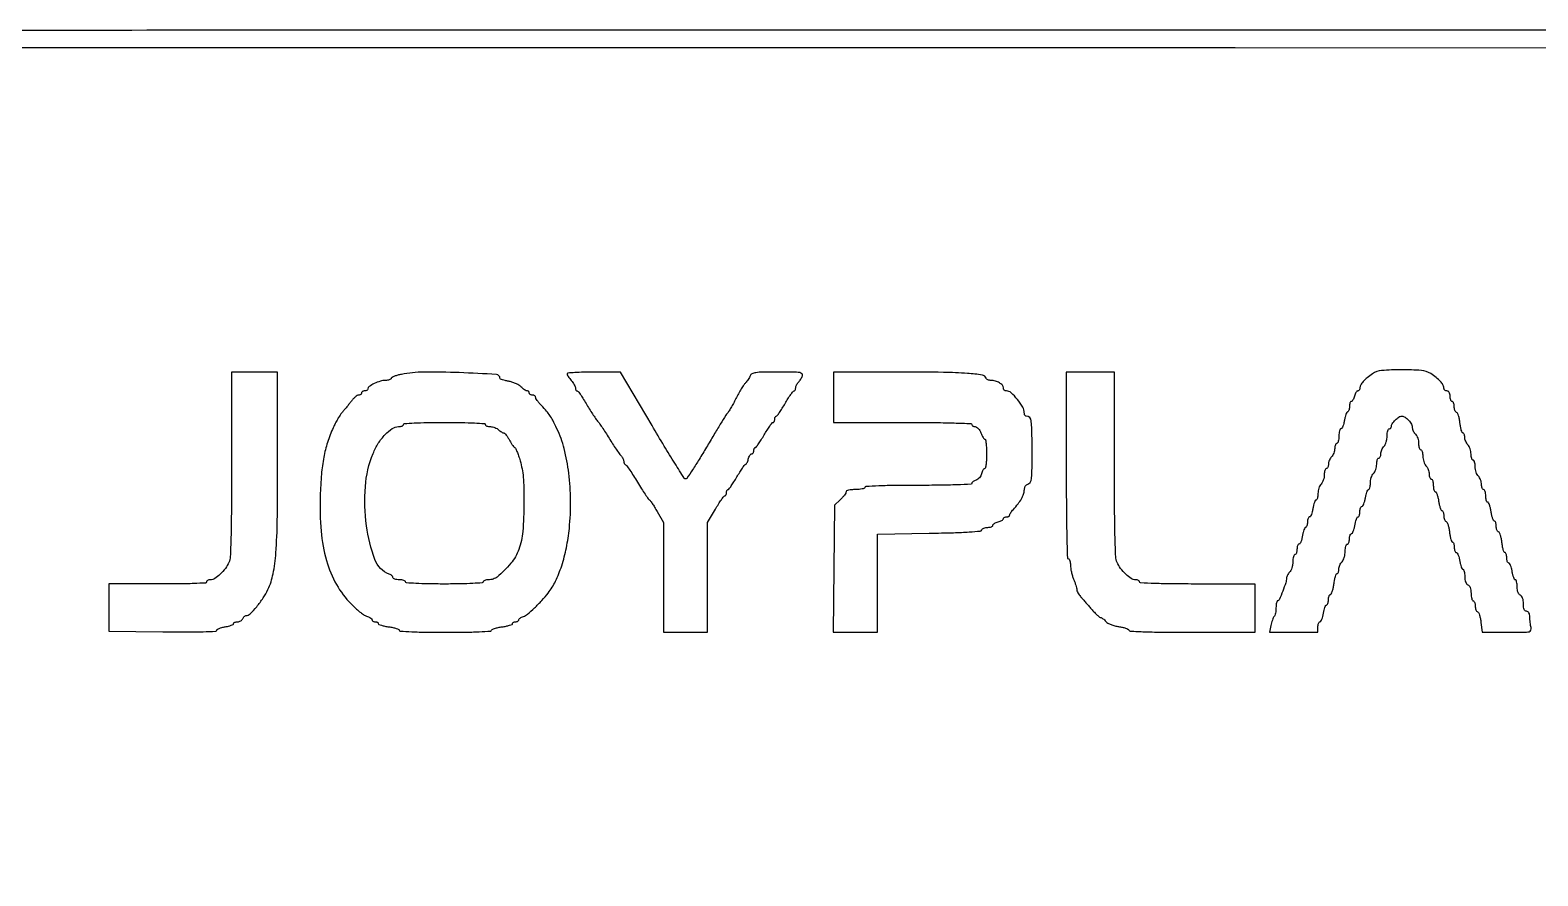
# Model space of a CAD drawing. Extents: x 56 to 1133, y 13 to 780.
# Drawn here: x 1006.1 to 1067, y 745.6 to 779.7 of the extents above; entities that cross this region are included whole.
import ezdxf

# ---------------------------------------------------------------- set-up
doc = ezdxf.new("R2010")
doc.units = 0
doc.header["$MEASUREMENT"] = 0

msp = doc.modelspace()

# ---------------------------------------------------------------- linework, layer by layer
for points in [[(1017.40694, 575.895877, -0.000001), (1070.584681, 576.252606, -0.000002), (1122.697079, 576.601864, -0.000762)], [(949.508039, 401.901185, -0.000001), (949.529232, 360.757398, -0.000095)], [(949.909968, 360.762414, -0.000001), (949.931161, 401.901185, -0.259795)], [(529.032925, 286.436984, -0.000002), (529.83462, 265.012438, -0.000004), (530.769888, 240.009811, -0.000003), (531.839084, 211.4154, 0.000001), (532.991169, 180.601107, 0.000001), (534.178651, 148.843697, 0.000001), (535.23949, 120.47627, 0.000003), (535.941746, 101.701946, 0.000115)], [(1130.14234, 577.288816, 0.000001), (1112.945079, 577.188951, 0.000111)], [(982.119406, 692.959489, 0.000005), (1054.580027, 692.958571, 0.000005), (1127.038215, 692.959144, 0.035582)], [(709.138363, 517.551959, 0.000072), (709.121796, 442.82444, 0.000019), (709.1172, 324.090018, -0.000009), (709.114218, 161.564965, -0.000147)], [(709.450724, 554.916273, 0.000002), (709.414274, 575.305401, 0.198447)], [(528.70788, 577.073614, 0.000003), (528.686579, 549.005158, 0.000159)], [(1130.319428, 549.297508, 0.000003), (1130.298148, 577.178284, 0.310328)], [(999.895262, 130.411957, -0.000016), (999.889323, 214.686923, -0.00001), (999.8874, 314.7966)], [(977.723738, 697.380759, -0.000011), (977.722823, 736.358283, -0.000011), (977.723684, 775.335814, -0.056695)], [(1131.442712, 775.016829, -0.000014), (1131.443689, 736.357733, -0.000014), (1131.442532, 697.691612, -0.046875)], [(949.534419, 437.103757, -0.000003), (949.50785, 417.314747, -0.198562)], [(949.93135, 417.399347, -0.000003), (949.904781, 437.177782, -0.000198)], [(1128.344614, 779.62665, 0.000013), (1110.344032, 779.647327, 0.00022)], [(1087.762707, 779.662731, 0.000072), (1054.539, 779.665964, 0.000045), (1012.645805, 779.660199, 0.000367), (993.484772, 779.641753, 0.000073), (980.860027, 779.618477, 0.065274)], [(980.964373, 778.942442, -0.000031), (995.954599, 778.96117, -0.000293), (1016.87865, 778.973761, -0.000057), (1054.7505, 778.970064), (1128.6063, 778.9545)]]:
    msp.add_lwpolyline(points, format="xyb")
for points in [[(1014.2694, 762.165381, -0.001355), (1014.26444, 760.335496, -0.005328), (1014.246303, 759.207438, -0.004847), (1014.218361, 758.440675, -0.093812), (1014.16365, 758.210331, -0.05716), (1014.020967, 757.969286, -0.04134), (1013.812297, 757.736719, -0.041598), (1013.591439, 757.560401, -0.148726), (1013.420483, 757.5084, 0.050597), (1013.356855, 757.501945, 0.07056), (1013.303046, 757.482722, 0.090672), (1013.266857, 757.454354, 0.183289), (1013.2542, 757.420986, -0.398181), (1013.214881, 757.379441, -0.003779), (1012.759278, 757.357788, -0.008201), (1012.154001, 757.343543, -0.002904), (1011.28725, 757.342399), (1009.3203, 757.351227), (1009.3203, 756.393463), (1009.3203, 755.4357), (1011.49875, 755.413122, 0.002652), (1012.445528, 755.408332, 0.007104), (1013.119798, 755.418077, 0.002739), (1013.63898, 755.435807, 0.402658), (1013.6772, 755.475572, -0.263086), (1013.697704, 755.511842, -0.037936), (1013.776605, 755.551519, -0.034859), (1013.885948, 755.587804, -0.023043), (1014.0156, 755.614713, 0.019977), (1014.145272, 755.640798, 0.030734), (1014.254595, 755.674605, 0.031218), (1014.334831, 755.7108, 0.277998), (1014.354, 755.742613, -0.203985), (1014.366005, 755.770814, -0.083732), (1014.401044, 755.794725, -0.06393), (1014.452843, 755.810979, -0.044123), (1014.514149, 755.8164, 0.07271), (1014.579011, 755.825882, 0.064008), (1014.641558, 755.853677, 0.066864), (1014.692433, 755.894779, 0.098143), (1014.722994, 755.9433, -0.059127), (1014.748536, 755.991826, -0.059461), (1014.784685, 756.032923, -0.065326), (1014.825468, 756.060832, -0.117957), (1014.864626, 756.0702, 0.199612), (1015.018609, 756.134225, 0.021427), (1015.284693, 756.425718, 0.026644), (1015.547865, 756.77644, 0.037164), (1015.741396, 757.117472, 0.06297), (1015.946643, 757.745006, 0.029131), (1016.059875, 758.597294, 0.015595), (1016.116538, 759.925101, 0.002865), (1016.1306, 762.379022), (1016.1306, 765.8838), (1015.2, 765.8838), (1014.2694, 765.8838)], [(1021.122283, 765.79078, 0.018839), (1020.974502, 765.75602, 0.026042), (1020.845247, 765.713077, 0.024714), (1020.745614, 765.668315, 0.196829), (1020.713383, 765.630849, -0.171482), (1020.68783, 765.59802, -0.056025), (1020.631976, 765.570501, -0.04817), (1020.558202, 765.551695, -0.038351), (1020.476249, 765.5454, 0.074956), (1020.273055, 765.514767, 0.037312), (1020.030137, 765.419469, 0.032932), (1019.820315, 765.30092, 0.25286), (1019.7684, 765.204827, -0.151849), (1019.758628, 765.173392, -0.098302), (1019.731123, 765.146613, -0.081166), (1019.69002, 765.128549, -0.063109), (1019.6415, 765.1224, 0.064853), (1019.592986, 765.116081, 0.082425), (1019.551877, 765.097549, 0.098894), (1019.524377, 765.070063, 0.148195), (1019.5146, 765.0378, -0.134015), (1019.505795, 765.005538, -0.100465), (1019.48104, 764.978051, -0.087294), (1019.444011, 764.959555, -0.072402), (1019.400353, 764.9532, 0.143576), (1019.343337, 764.936483, 0.03142), (1019.260034, 764.875334, 0.030271), (1019.169206, 764.789597, 0.025044), (1019.083103, 764.688123, -0.004405), (1018.993738, 764.573537, -0.003258), (1018.892949, 764.448309, -0.003292), (1018.796179, 764.331249, -0.007386), (1018.720837, 764.243973, 0.03798), (1018.646781, 764.146758, 0.01242), (1018.552506, 763.993072, 0.012296), (1018.455923, 763.816614, 0.01358), (1018.371445, 763.641307, 0.027784), (1018.143799, 763.047952, 0.030514), (1017.99155, 762.451144, 0.026073), (1017.897286, 761.765542, 0.013079), (1017.846284, 760.8924, 0.029273), (1017.883851, 759.46654, 0.048648), (1018.101383, 758.285117, 0.057423), (1018.503681, 757.317521, 0.069799), (1019.09586, 756.5355, 0.010177), (1019.308699, 756.332008, 0.022547), (1019.480769, 756.187806, 0.029546), (1019.626221, 756.08971, 0.056797), (1019.754415, 756.032339, -0.03668), (1019.82453, 756.00428, -0.047109), (1019.883789, 755.9681, -0.054921), (1019.924878, 755.929668, -0.179143), (1019.9376, 755.895299, 0.15811), (1019.94736, 755.865206, 0.097128), (1019.974877, 755.839577, 0.079016), (1020.015972, 755.822272, 0.060283), (1020.0645, 755.8164, -0.056137), (1020.113041, 755.810933, -0.075607), (1020.154123, 755.79475, -0.094866), (1020.18167, 755.770816, -0.168132), (1020.1914, 755.742699, 0.304395), (1020.212687, 755.710973, 0.022778), (1020.315656, 755.674165, 0.025401), (1020.452275, 755.63972, 0.016076), (1020.6144, 755.612885, -0.017827), (1020.776513, 755.585469, -0.027942), (1020.913144, 755.54926, -0.026767), (1021.014793, 755.510016, -0.295374), (1021.0374, 755.475086, 0.398244), (1021.071922, 755.438617, 0.002743), (1021.540448, 755.415478, 0.007574), (1022.12695, 755.398634, 0.003391), (1022.8986, 755.3934, 0.003391), (1023.67025, 755.398634, 0.007574), (1024.256752, 755.415478, 0.002743), (1024.725278, 755.438617, 0.398244), (1024.7598, 755.475086, -0.295374), (1024.782407, 755.510016, -0.026767), (1024.884056, 755.54926, -0.027942), (1025.020687, 755.585469, -0.017827), (1025.1828, 755.612885, 0.016076), (1025.344925, 755.63972, 0.025401), (1025.481544, 755.674165, 0.022778), (1025.584513, 755.710973, 0.304395), (1025.6058, 755.742699, -0.168132), (1025.61553, 755.770816, -0.094866), (1025.643077, 755.79475, -0.075607), (1025.684159, 755.810933, -0.056137), (1025.7327, 755.8164, 0.060283), (1025.781228, 755.822272, 0.079016), (1025.822323, 755.839577, 0.097128), (1025.84984, 755.865206, 0.15811), (1025.8596, 755.895299, -0.178266), (1025.872245, 755.92964, -0.055238), (1025.912997, 755.967969, -0.04736), (1025.971801, 756.004003, -0.036964), (1026.041376, 756.031891, 0.098444), (1026.203434, 756.121181, 0.01392), (1026.489246, 756.375768, 0.016601), (1026.789511, 756.678034, 0.02128), (1027.044, 756.976325, 0.054923), (1027.338384, 757.452158, 0.032032), (1027.587695, 758.075891, 0.029232), (1027.778557, 758.79987, 0.024894), (1027.89626, 759.5811, 0.026923), (1027.948037, 760.707622, 0.028961), (1027.875666, 761.805777, 0.031086), (1027.689201, 762.797428, 0.050934), (1027.396571, 763.5996, 0.006649), (1027.22609, 763.939518, 0.02821), (1027.110195, 764.13526, 0.032303), (1026.980483, 764.303931, 0.010634), (1026.76905, 764.534831, -0.016551), (1026.679967, 764.634458, -0.020933), (1026.604741, 764.732468, -0.019521), (1026.549487, 764.817968, -0.134475), (1026.5364, 764.865749, 0.143619), (1026.526619, 764.899098, 0.099533), (1026.499123, 764.927511, 0.084001), (1026.458008, 764.946656, 0.067145), (1026.4095, 764.9532, -0.064853), (1026.360986, 764.959519, -0.082425), (1026.319877, 764.978051, -0.098894), (1026.292377, 765.005537, -0.148195), (1026.2826, 765.0378, 0.099038), (1026.276141, 765.070087, 0.097945), (1026.257749, 765.097549, 0.097945), (1026.230287, 765.115941, 0.099038), (1026.198, 765.1224, -0.120204), (1026.154688, 765.132965, -0.027106), (1026.088898, 765.171753, -0.026589), (1026.01592, 765.226097, -0.023043), (1025.94539, 765.29041, 0.06387), (1025.856934, 765.358754, 0.029374), (1025.726978, 765.425018, 0.028505), (1025.580129, 765.479592, 0.035077), (1025.43779, 765.512723, -0.017551), (1025.307648, 765.538246, -0.027345), (1025.197955, 765.570198, -0.025796), (1025.116153, 765.603794, -0.290133), (1025.0982, 765.632128, 0.397029), (1024.953015, 765.786146, 0.004786), (1023.455167, 765.860283, 0.012337), (1022.019899, 765.882114, 0.046003)], [(1027.8054, 765.812145, 0.122459), (1027.815123, 765.77304, 0.019467), (1027.855102, 765.704231, 0.020578), (1027.909817, 765.625346, 0.016721), (1027.9746, 765.5454, -0.026119), (1028.039358, 765.462342, -0.027277), (1028.094097, 765.374144, -0.02829), (1028.13264, 765.293191, -0.097252), (1028.1438, 765.236355, 0.056881), (1028.148775, 765.192768, 0.076241), (1028.163488, 765.155874, 0.095323), (1028.185254, 765.131143, 0.166256), (1028.210822, 765.1224, -0.23594), (1028.248585, 765.10353, -0.007342), (1028.35346, 764.959482, -0.012916), (1028.473091, 764.78034, -0.008415), (1028.602281, 764.567784, 0.005561), (1028.734486, 764.347443, 0.006756), (1028.863421, 764.14408, 0.005782), (1028.975973, 763.976027, 0.045959), (1029.035676, 763.90421, -0.043111), (1029.096503, 763.83188, -0.005043), (1029.216252, 763.657955, -0.00602), (1029.354346, 763.447568, -0.004891), (1029.4974, 763.2189, 0.005357), (1029.641239, 762.989452, 0.006418), (1029.781708, 762.776684, 0.005578), (1029.904192, 762.600502, 0.041709), (1029.969883, 762.522831, -0.041883), (1030.015697, 762.468624, -0.036077), (1030.054433, 762.40485, -0.037704), (1030.0811, 762.341486, -0.08092), (1030.0896, 762.289307, 0.060963), (1030.095183, 762.243689, 0.060536), (1030.111604, 762.200647, 0.066184), (1030.135849, 762.166511, 0.115761), (1030.164508, 762.1473, -0.149193), (1030.207632, 762.114089, -0.004622), (1030.337044, 761.928574, -0.008681), (1030.485188, 761.703685, -0.005859), (1030.646676, 761.4423, 0.004918), (1030.807454, 761.180966, 0.007369), (1030.95341, 760.956289, 0.003543), (1031.080928, 760.769068, 0.143048), (1031.11898, 760.738196, -0.138367), (1031.154965, 760.709544, -0.007227), (1031.240261, 760.587226, -0.010976), (1031.337521, 760.436327, -0.007723), (1031.440512, 760.262598), (1031.697, 759.814304), (1031.697, 757.603852), (1031.697, 755.3934), (1032.5853, 755.3934), (1033.4736, 755.3934), (1033.4736, 757.606676), (1033.4736, 759.819952), (1033.787278, 760.356176, -0.008703), (1033.912343, 760.561679, -0.013319), (1034.028501, 760.734884, -0.007775), (1034.130335, 760.873695, -0.234754), (1034.167978, 760.8924, 0.182569), (1034.193561, 760.902064, 0.09089), (1034.215312, 760.929677, 0.070797), (1034.23005, 760.970743, 0.050843), (1034.235, 761.0193, -0.047979), (1034.239677, 761.067932, -0.067353), (1034.253638, 761.109192, -0.086798), (1034.274214, 761.137181, -0.189535), (1034.29845, 761.147116, 0.232727), (1034.333939, 761.165222, 0.007803), (1034.428951, 761.296602, 0.013319), (1034.537222, 761.460469, 0.008716), (1034.653609, 761.654716, -0.00813), (1034.769652, 761.848907, -0.012529), (1034.876862, 762.012562, -0.006911), (1034.970923, 762.144643, -0.238934), (1035.003987, 762.1614, 0.236718), (1035.03, 762.174447, 0.038755), (1035.061016, 762.223528, 0.03557), (1035.091133, 762.291886, 0.024498), (1035.11574, 762.3729, -0.034719), (1035.142153, 762.453869, -0.046776), (1035.177608, 762.522272, -0.05533), (1035.216232, 762.569816, -0.196992), (1035.251812, 762.5844, 0.150892), (1035.283461, 762.594174, 0.098464), (1035.310422, 762.621677, 0.081496), (1035.328607, 762.662782, 0.063559), (1035.3348, 762.7113, -0.047979), (1035.339477, 762.759932, -0.067353), (1035.353438, 762.801192, -0.086798), (1035.374014, 762.829181, -0.189535), (1035.39825, 762.839116, 0.232727), (1035.433739, 762.857222, 0.007803), (1035.528751, 762.988602, 0.013319), (1035.637022, 763.152469, 0.008716), (1035.753409, 763.346716, -0.009397), (1035.870112, 763.540891, -0.014298), (1035.979356, 763.704562, -0.00884), (1036.07525, 763.834758, -0.233692), (1036.112959, 763.8534, 0.180696), (1036.138852, 763.863074, 0.091449), (1036.160872, 763.890677, 0.071413), (1036.175786, 763.931745, 0.05149), (1036.1808, 763.9803, -0.047979), (1036.185477, 764.028932, -0.067353), (1036.199438, 764.070192, -0.086798), (1036.220014, 764.098181, -0.189535), (1036.24425, 764.108116, 0.232727), (1036.279739, 764.126222, 0.007803), (1036.374751, 764.257602, 0.013319), (1036.483022, 764.421469, 0.008716), (1036.599409, 764.615716, -0.009397), (1036.716112, 764.809891, -0.014298), (1036.825356, 764.973562, -0.00884), (1036.92125, 765.103758, -0.233692), (1036.958959, 765.1224, 0.173251), (1036.984845, 765.131647, 0.093547), (1037.006872, 765.157902, 0.073886), (1037.021775, 765.197022, 0.054177), (1037.0268, 765.243257, -0.072648), (1037.034743, 765.297635, -0.038338), (1037.059255, 765.361452, -0.037154), (1037.094998, 765.424222, -0.046934), (1037.137284, 765.475907, 0.032699), (1037.18368, 765.529436, 0.019697), (1037.231781, 765.598351, 0.019688), (1037.274367, 765.670932, 0.032327), (1037.303829, 765.73575, 0.307918), (1037.284963, 765.814394, 0.148881), (1037.186972, 765.86081, 0.0339), (1036.94191, 765.88021, 0.002806), (1036.30239, 765.8838, 0.003743), (1035.696575, 765.879265, 0.029296), (1035.415549, 765.858559, 0.072545), (1035.263546, 765.81535, 0.198625), (1035.188366, 765.73575, -0.034707), (1035.157361, 765.668868, -0.01783), (1035.109915, 765.589561, -0.017632), (1035.055034, 765.511047, -0.025372), (1035.000671, 765.445985, 0.041265), (1034.934431, 765.361388, 0.008602), (1034.833478, 765.202005, 0.008974), (1034.72249, 765.012347, 0.008371), (1034.6157, 764.814417, -0.005695), (1034.511938, 764.619613, -0.006901), (1034.410048, 764.439415, -0.00593), (1034.320583, 764.29026, -0.046472), (1034.272007, 764.225696, 0.045491), (1034.21389, 764.148764, 0.001176), (1033.986414, 763.780806, 0.002483), (1033.722248, 763.346426, 0.001692), (1033.426007, 762.850013, -0.004579), (1033.130059, 762.360534, -0.0073), (1032.867155, 761.948164, -0.002461), (1032.635228, 761.599583, -0.248659), (1032.5853, 761.572865, -0.257871), (1032.53431, 761.600775, -0.000919), (1032.152783, 762.204761, -0.004447), (1031.72431, 762.89947, -0.002737), (1031.2317, 763.724468), (1029.9627, 765.876403), (1028.88405, 765.880102, 0.006228), (1028.470457, 765.876368, 0.010359), (1028.122253, 765.861665, 0.004245), (1027.831944, 765.840899, 0.391)], [(1038.5496, 764.8686), (1038.5496, 763.8534), (1041.3414, 763.8534, -0.002092), (1042.548027, 763.848352, -0.005482), (1043.4141, 763.831609, -0.001614), (1044.094656, 763.808788, -0.403491), (1044.1332, 763.7688, 0.156167), (1044.14353, 763.736534, 0.097513), (1044.172636, 763.709051, 0.079682), (1044.216113, 763.690501, 0.061139), (1044.267449, 763.6842, -0.151573), (1044.325788, 763.666099, -0.05825), (1044.390403, 763.609646, -0.050738), (1044.450917, 763.527507, -0.043188), (1044.497496, 763.4304, 0.021309), (1044.539004, 763.333184, 0.030395), (1044.584557, 763.251154, 0.030683), (1044.628093, 763.191322, 0.223729), (1044.659348, 763.1766, -0.369022), (1044.685583, 763.154184, -0.011411), (1044.705997, 763.002641, -0.017305), (1044.720646, 762.811453, -0.010467), (1044.7254, 762.5844, -0.011958), (1044.719969, 762.357355, -0.019717), (1044.703243, 762.166159, -0.014557), (1044.67981, 762.016975, -0.361034), (1044.649971, 761.9922, 0.205194), (1044.617423, 761.978255, 0.052084), (1044.581522, 761.931728, 0.044434), (1044.548184, 761.865159, 0.032407), (1044.522875, 761.786339, -0.063241), (1044.490578, 761.703614, -0.051589), (1044.436739, 761.625192, -0.053399), (1044.370694, 761.562496, -0.086556), (1044.302203, 761.526838, 0.039755), (1044.237526, 761.500493, 0.049738), (1044.182845, 761.465778, 0.058134), (1044.145131, 761.42838, 0.169976), (1044.1332, 761.394299, -0.401578), (1044.100324, 761.359967, -0.001694), (1043.533755, 761.337324, -0.006126), (1042.848221, 761.320658, -0.003014), (1041.9759, 761.3154, 0.002762), (1041.050269, 761.310286, 0.007037), (1040.379075, 761.293421, 0.002594), (1039.856087, 761.270193, 0.399768), (1039.8186, 761.2308, -0.31052), (1039.796009, 761.197932, -0.036969), (1039.706769, 761.171051, -0.033738), (1039.583814, 761.152315, -0.020945), (1039.4379, 761.1462, 0.020618), (1039.283023, 761.139811, 0.041193), (1039.16218, 761.119714, 0.055696), (1039.081305, 761.089418, 0.282447), (1039.0572, 761.050151, -0.136349), (1039.043246, 760.999933, -0.024835), (1038.988859, 760.919005, -0.025097), (1038.913621, 760.828132, -0.020463), (1038.82455, 760.738572), (1038.5919, 760.523041), (1038.56332, 757.958221), (1038.53474, 755.3934), (1039.43047, 755.3934), (1040.3262, 755.3934), (1040.3262, 757.370379), (1040.3262, 759.347357), (1042.415128, 759.386013, 0.002553), (1043.397925, 759.409221, 0.009059), (1044.027689, 759.438736, 0.005792), (1044.472365, 759.472836, 0.298665), (1044.537178, 759.524034, -0.152375), (1044.564614, 759.562127, -0.062094), (1044.620628, 759.594211, -0.053641), (1044.694079, 759.616047, -0.045477), (1044.77475, 759.6234, 0.038711), (1044.85304, 759.629471, 0.05777), (1044.919143, 759.647778, 0.075944), (1044.964203, 759.674616, 0.224148), (1044.9792, 759.706388, -0.196992), (1044.993784, 759.741968, -0.05533), (1045.041328, 759.780592, -0.046776), (1045.109731, 759.816047, -0.034719), (1045.1907, 759.84246, 0.031538), (1045.271683, 759.868308, 0.043524), (1045.340072, 759.902107, 0.050787), (1045.387981, 759.938338, 0.208396), (1045.4022, 759.970971, -0.16469), (1045.411942, 759.999745, -0.095693), (1045.439477, 760.024243, -0.076772), (1045.480563, 760.040798, -0.057513), (1045.5291, 760.0464, 0.052128), (1045.577653, 760.051476, 0.072012), (1045.618723, 760.066565, 0.091979), (1045.646317, 760.088848, 0.178882), (1045.656, 760.115048, -0.122028), (1045.665035, 760.151517, -0.022509), (1045.700359, 760.211706, -0.022971), (1045.749197, 760.279874, -0.019147), (1045.80701, 760.347698, 0.021344), (1045.99553, 760.570837, 0.034356), (1046.133995, 760.77758, 0.041339), (1046.220532, 760.961961, 0.089283), (1046.2482, 761.115674, -0.046659), (1046.255055, 761.188973, -0.054455), (1046.275395, 761.255837, -0.062894), (1046.305297, 761.306904, -0.149524), (1046.340778, 761.332159, 0.30811), (1046.541218, 761.595122, 0.014732), (1046.569227, 762.758968, 0.014467), (1046.529487, 763.915999, 0.395803), (1046.32579, 764.1072, -0.163942), (1046.296192, 764.117173, -0.095866), (1046.270992, 764.145351, -0.077026), (1046.253963, 764.187402, -0.057818), (1046.2482, 764.237077, 0.132869), (1046.185006, 764.470683, 0.038464), (1045.970574, 764.780599, 0.036888), (1045.717286, 765.049285, 0.187437), (1045.5291, 765.1224, -0.096639), (1045.480666, 765.13185, -0.097349), (1045.439477, 765.158803, -0.098489), (1045.411899, 765.199034, -0.10149), (1045.4022, 765.246323, 0.182233), (1045.362507, 765.351615, 0.076717), (1045.244652, 765.450208, 0.066845), (1045.081414, 765.52116, 0.069242), (1044.907212, 765.5454, -0.04966), (1044.840857, 765.552007, -0.056411), (1044.780043, 765.571566, -0.064693), (1044.733408, 765.600357, -0.142644), (1044.709808, 765.634476, 0.282947), (1044.55599, 765.763396, 0.01854), (1043.953816, 765.829302, 0.014789), (1042.988695, 765.870211, 0.003012), (1041.27795, 765.881782), (1038.5496, 765.8838)], [(1047.9402, 762.1191, 0.001523), (1047.945189, 760.481556, 0.004094), (1047.961825, 759.316725, 0.000919), (1047.98426, 758.393894, 0.406577), (1048.0248, 758.3544, -0.256571), (1048.057316, 758.336539, -0.061982), (1048.084549, 758.279048, -0.048406), (1048.103245, 758.196152, -0.031284), (1048.1094, 758.097883, 0.037332), (1048.118368, 757.977934, 0.018376), (1048.146677, 757.827501, 0.018123), (1048.187695, 757.672686, 0.025141), (1048.2363, 757.537651, -0.012323), (1048.284878, 757.412825, -0.013314), (1048.325923, 757.288911, -0.012904), (1048.355463, 757.181096, -0.060479), (1048.3632, 757.117368, 0.089266), (1048.373312, 757.061179, 0.031712), (1048.40669, 756.986341, 0.030269), (1048.454591, 756.907051, 0.031252), (1048.51125, 756.835011, -0.001695), (1048.587802, 756.748699, -0.00052), (1048.70279, 756.617889, -0.000521), (1048.831178, 756.47122, -0.00057), (1048.9554, 756.328684, 0.011444), (1049.074265, 756.198138, 0.016137), (1049.186457, 756.087805, 0.01229), (1049.283303, 756.002832, 0.171288), (1049.326177, 755.986873, -0.12698), (1049.363741, 755.976491, -0.029288), (1049.419109, 755.940151, -0.028423), (1049.479814, 755.889411, -0.024438), (1049.537677, 755.829605, 0.085669), (1049.616549, 755.765843, 0.032219), (1049.74521, 755.70456, 0.03062), (1049.897583, 755.654253, 0.031593), (1050.053381, 755.623563, -0.020834), (1050.200683, 755.597823, -0.028869), (1050.329784, 755.561762, -0.028625), (1050.42874, 755.521393, -0.203875), (1050.462281, 755.483457, 0.31019), (1050.520592, 755.43936, 0.002694), (1051.107509, 755.415553, 0.006579), (1051.886209, 755.398424, 0.002209), (1053.02325, 755.3934), (1055.5542, 755.3934), (1055.5542, 756.3663), (1055.5542, 757.3392), (1053.2277, 757.3392, -0.002545), (1052.227142, 757.344293, -0.006542), (1051.503975, 757.361119, -0.00226), (1050.939023, 757.384221, -0.400981), (1050.9012, 757.4238, 0.18837), (1050.888583, 757.456102, 0.089086), (1050.852354, 757.483549, 0.068904), (1050.798551, 757.502161, 0.048904), (1050.734917, 757.5084, -0.148726), (1050.563961, 757.560401, -0.041598), (1050.343103, 757.736719, -0.04134), (1050.134433, 757.969286, -0.05716), (1049.99175, 758.210331, -0.093812), (1049.937039, 758.440675, -0.004847), (1049.909097, 759.207438, -0.005328), (1049.89096, 760.335496, -0.001355), (1049.886, 762.165381), (1049.886, 765.8838), (1048.9131, 765.8838), (1047.9402, 765.8838)], [(1060.293636, 765.815913, 0.02104), (1060.076792, 765.653571, 0.038462), (1059.916969, 765.50118, 0.048665), (1059.815766, 765.363843, 0.135268), (1059.7842, 765.2493, -0.063559), (1059.778007, 765.200782, -0.081496), (1059.759822, 765.159677, -0.098464), (1059.732861, 765.132174, -0.150892), (1059.701212, 765.1224, 0.196992), (1059.665632, 765.107816, 0.05533), (1059.627008, 765.060272, 0.046776), (1059.591553, 764.991869, 0.034719), (1059.56514, 764.9109, -0.031538), (1059.539292, 764.829917, -0.043524), (1059.505493, 764.761528, -0.050787), (1059.469262, 764.713619, -0.208396), (1059.436629, 764.6994, 0.244542), (1059.407685, 764.684344, 0.067322), (1059.383357, 764.637272, 0.051811), (1059.366698, 764.568912, 0.033892), (1059.3612, 764.4879, -0.033136), (1059.355825, 764.406884, -0.050838), (1059.339525, 764.338528, -0.065823), (1059.315739, 764.291367, -0.247954), (1059.287413, 764.2764, 0.277998), (1059.2556, 764.257231, 0.031218), (1059.219405, 764.176995, 0.030734), (1059.185598, 764.067672, 0.019977), (1059.159513, 763.938, -0.022653), (1059.132709, 763.808345, -0.034344), (1059.096738, 763.699005, -0.037096), (1059.057507, 763.61995, -0.264949), (1059.0218, 763.5996, 0.279365), (1058.989546, 763.580053, 0.051531), (1058.962758, 763.512621, 0.042124), (1058.944263, 763.41696, 0.026701), (1058.9382, 763.3035, -0.027026), (1058.932063, 763.190042, -0.042582), (1058.913349, 763.094379, -0.052312), (1058.88623, 763.027035, -0.277684), (1058.8536, 763.0074, 0.22187), (1058.821218, 762.992287, 0.076865), (1058.793851, 762.947047, 0.058452), (1058.775191, 762.880616, 0.039287), (1058.769, 762.801943, -0.052818), (1058.759681, 762.713972, -0.038434), (1058.731723, 762.619562, -0.039096), (1058.690723, 762.533121, -0.066186), (1058.6421, 762.469586, 0.058077), (1058.593507, 762.408172, 0.038951), (1058.552477, 762.328485, 0.03907), (1058.524465, 762.243823, 0.06043), (1058.5152, 762.167443, -0.04631), (1058.508974, 762.100369, -0.06626), (1058.490349, 762.043678, -0.086348), (1058.462918, 762.005418, -0.196601), (1058.4306, 761.9922, 0.251265), (1058.398108, 761.974772, 0.064357), (1058.370851, 761.919421, 0.049899), (1058.352159, 761.839351, 0.032416), (1058.346, 761.744443, -0.044799), (1058.336648, 761.640272, -0.036893), (1058.308723, 761.532187, -0.03831), (1058.267776, 761.436187, -0.076562), (1058.2191, 761.369786, 0.079327), (1058.170407, 761.30259, 0.037943), (1058.129477, 761.203834, 0.036384), (1058.101557, 761.09184, 0.042922), (1058.0922, 760.983043, -0.026858), (1058.086848, 760.883477, -0.042346), (1058.070525, 760.799529, -0.051909), (1058.046876, 760.740391, -0.278551), (1058.018413, 760.7232, 0.277998), (1057.9866, 760.704031, 0.031218), (1057.950405, 760.623795, 0.030734), (1057.916598, 760.514472, 0.019977), (1057.890513, 760.3848, -0.022653), (1057.863709, 760.255145, -0.034344), (1057.827738, 760.145805, -0.037096), (1057.788507, 760.06675, -0.264949), (1057.7528, 760.0464, 0.228365), (1057.720781, 760.030971, 0.074214), (1057.693758, 759.984272, 0.056517), (1057.67531, 759.915895, 0.037667), (1057.6692, 759.8349, -0.033136), (1057.663825, 759.753884, -0.050838), (1057.647525, 759.685528, -0.065823), (1057.623739, 759.638367, -0.247954), (1057.595413, 759.6234, 0.277998), (1057.5636, 759.604231, 0.031218), (1057.527405, 759.523995, 0.030734), (1057.493598, 759.414672, 0.019977), (1057.467513, 759.285, -0.022653), (1057.440709, 759.155345, -0.034344), (1057.404738, 759.046005, -0.037096), (1057.365507, 758.96695, -0.264949), (1057.3298, 758.9466, 0.228365), (1057.297781, 758.931171, 0.074214), (1057.270758, 758.884472, 0.056517), (1057.25231, 758.816095, 0.037667), (1057.2462, 758.7351, -0.038131), (1057.240014, 758.654108, -0.057076), (1057.221349, 758.585728, -0.074992), (1057.193996, 758.539068, -0.226478), (1057.1616, 758.5236, 0.274741), (1057.128988, 758.504217, 0.053677), (1057.101851, 758.438396, 0.043384), (1057.083139, 758.344682, 0.027599), (1057.077, 758.233543, -0.038834), (1057.067638, 758.113183, -0.035061), (1057.039723, 757.991413, -0.036842), (1056.998839, 757.88572, -0.085875), (1056.9501, 757.816586, 0.039236), (1056.90157, 757.759776, 0.03533), (1056.8606, 757.694123, 0.037126), (1056.832391, 757.629759, 0.085856), (1056.823618, 757.577893, -0.079643), (1056.794092, 757.389186, -0.014067), (1056.673417, 757.050512, -0.007622), (1056.533407, 756.705658, -0.301106), (1056.468088, 756.6624, 0.299438), (1056.441785, 756.645096, 0.042149), (1056.420142, 756.580391, 0.03671), (1056.405113, 756.490215, 0.022945), (1056.4002, 756.38322, -0.024676), (1056.394631, 756.270449, -0.027205), (1056.377967, 756.16244, -0.028055), (1056.35376, 756.072736, -0.109366), (1056.324513, 756.02367, 0.079503), (1056.291561, 755.975164, 0.019592), (1056.25404, 755.886142, 0.019558), (1056.218632, 755.779504, 0.018454), (1056.190891, 755.66835), (1056.132956, 755.3934), (1057.112578, 755.3934), (1058.0922, 755.3934), (1058.0922, 755.6049, -0.037667), (1058.09831, 755.685895, -0.056517), (1058.116758, 755.754272, -0.074214), (1058.143781, 755.800971, -0.228365), (1058.1758, 755.8164, 0.264949), (1058.211507, 755.83675, 0.037096), (1058.250738, 755.915805, 0.034344), (1058.286709, 756.025145, 0.022653), (1058.313513, 756.1548, -0.019977), (1058.339598, 756.284472, -0.030734), (1058.373405, 756.393795, -0.031218), (1058.4096, 756.474031, -0.277998), (1058.441413, 756.4932, 0.247954), (1058.469739, 756.508167, 0.065823), (1058.493525, 756.555328, 0.050838), (1058.509825, 756.623684, 0.033136), (1058.5152, 756.7047, -0.036781), (1058.521166, 756.785699, -0.055436), (1058.539195, 756.854072, -0.072685), (1058.565587, 756.900849, -0.232033), (1058.596886, 756.9162, 0.295374), (1058.631816, 756.938807, 0.026767), (1058.67106, 757.040456, 0.027942), (1058.707269, 757.177087, 0.017827), (1058.734685, 757.3392, -0.016076), (1058.76152, 757.501325, -0.025401), (1058.795965, 757.637944, -0.022778), (1058.832773, 757.740913, -0.304395), (1058.864499, 757.7622, 0.218503), (1058.8927, 757.775142, 0.078209), (1058.91655, 757.813678, 0.059466), (1058.932803, 757.870343, 0.040153), (1058.9382, 757.937443, -0.06043), (1058.947465, 758.013823, -0.03907), (1058.975477, 758.098485, -0.038951), (1059.016507, 758.178172, -0.058077), (1059.0651, 758.239586, 0.085875), (1059.113839, 758.30872, 0.036842), (1059.154723, 758.414413, 0.035061), (1059.182638, 758.536183, 0.038834), (1059.192, 758.656543, -0.027599), (1059.198139, 758.767682, -0.043384), (1059.216851, 758.861396, -0.053677), (1059.243988, 758.927217, -0.274741), (1059.2766, 758.9466, 0.226478), (1059.308996, 758.962068, 0.074992), (1059.336349, 759.008728, 0.057076), (1059.355014, 759.077108, 0.038131), (1059.3612, 759.1581, -0.037667), (1059.36731, 759.239095, -0.056517), (1059.385758, 759.307472, -0.074214), (1059.412781, 759.354171, -0.228365), (1059.4448, 759.3696, 0.264949), (1059.480507, 759.38995, 0.037096), (1059.519738, 759.469005, 0.034344), (1059.555709, 759.578345, 0.022653), (1059.582513, 759.708, -0.019977), (1059.608598, 759.837672, -0.030734), (1059.642405, 759.946995, -0.031218), (1059.6786, 760.027231, -0.277998), (1059.710413, 760.0464, 0.247954), (1059.738739, 760.061367, 0.065823), (1059.762525, 760.108528, 0.050838), (1059.778825, 760.176884, 0.033136), (1059.7842, 760.2579, -0.037667), (1059.79031, 760.338895, -0.056517), (1059.808758, 760.407272, -0.074214), (1059.835781, 760.453971, -0.228365), (1059.8678, 760.4694, 0.264949), (1059.903507, 760.48975, 0.037096), (1059.942738, 760.568805, 0.034344), (1059.978709, 760.678145, 0.022653), (1060.005513, 760.8078, -0.019977), (1060.031598, 760.937472, -0.030734), (1060.065405, 761.046795, -0.031218), (1060.1016, 761.127031, -0.277998), (1060.133413, 761.1462, 0.278551), (1060.161876, 761.163391, 0.051909), (1060.185525, 761.222529, 0.042346), (1060.201848, 761.306477, 0.026858), (1060.2072, 761.406043, -0.042922), (1060.216557, 761.51484, -0.036384), (1060.244477, 761.626834, -0.037943), (1060.285407, 761.72559, -0.079327), (1060.3341, 761.792786, 0.076562), (1060.382776, 761.859187, 0.03831), (1060.423723, 761.955187, 0.036893), (1060.451648, 762.063272, 0.044799), (1060.461, 762.167443, -0.032416), (1060.467159, 762.262351, -0.049899), (1060.485851, 762.342421, -0.064357), (1060.513108, 762.397772, -0.251265), (1060.5456, 762.4152, 0.196601), (1060.577918, 762.428418, 0.086348), (1060.605349, 762.466678, 0.06626), (1060.623974, 762.523369, 0.04631), (1060.6302, 762.590443, -0.06043), (1060.639465, 762.666823, -0.03907), (1060.667477, 762.751485, -0.038951), (1060.708507, 762.831172, -0.058077), (1060.7571, 762.892586, 0.085875), (1060.805839, 762.96172, 0.036842), (1060.846723, 763.067413, 0.035061), (1060.874638, 763.189183, 0.038834), (1060.884, 763.309543, -0.027599), (1060.890139, 763.420682, -0.043384), (1060.908851, 763.514396, -0.053677), (1060.935988, 763.580217, -0.274741), (1060.9686, 763.5996, 0.09787), (1061.000888, 763.605981, 0.097662), (1061.028349, 763.624167, 0.098215), (1061.046738, 763.651317, 0.100219), (1061.0532, 763.683233, -0.152356), (1061.089903, 763.800888, -0.044901), (1061.212257, 763.94778, -0.044891), (1061.35882, 764.070433, -0.15295), (1061.4762, 764.1072, -0.15478), (1061.604395, 764.066542, -0.056604), (1061.74817, 763.938564, -0.056264), (1061.862192, 763.778161, -0.127068), (1061.8992, 763.63489, 0.075694), (1061.908291, 763.575181, 0.038413), (1061.936477, 763.504405, 0.037045), (1061.977534, 763.434305, 0.045409), (1062.0261, 763.376014, -0.076562), (1062.074776, 763.309613, -0.03831), (1062.115723, 763.213612, -0.036893), (1062.143648, 763.105528, -0.044799), (1062.153, 763.001357, 0.032416), (1062.159159, 762.906449, 0.049899), (1062.177851, 762.826379, 0.064357), (1062.205108, 762.771028, 0.251265), (1062.2376, 762.7536, -0.258521), (1062.270126, 762.735578, -0.061103), (1062.297349, 762.677271, -0.047861), (1062.316047, 762.593303, -0.030875), (1062.3222, 762.493757, 0.042922), (1062.331557, 762.38496, 0.036384), (1062.359477, 762.272966, 0.037943), (1062.400407, 762.17421, 0.079327), (1062.4491, 762.107014, -0.066186), (1062.497723, 762.043479, -0.039096), (1062.538723, 761.957038, -0.038434), (1062.566681, 761.862628, -0.052818), (1062.576, 761.774657, 0.039287), (1062.582191, 761.695984, 0.058452), (1062.600851, 761.629553, 0.076865), (1062.628218, 761.584313, 0.22187), (1062.6606, 761.5692, -0.254951), (1062.693109, 761.551471, -0.06271), (1062.720349, 761.494646, -0.048861), (1062.739044, 761.412627, -0.031626), (1062.7452, 761.3154, 0.029649), (1062.750971, 761.218163, 0.046207), (1062.768529, 761.136154, 0.058401), (1062.794056, 761.07898, 0.264469), (1062.824616, 761.0616, -0.284384), (1062.858762, 761.04047, -0.029567), (1062.897474, 760.949769, -0.029702), (1062.933491, 760.826789, -0.019168), (1062.961122, 760.6809, 0.018095), (1062.98843, 760.535004, 0.028191), (1063.023471, 760.412031, 0.027144), (1063.06083, 760.320685, 0.2898), (1063.093206, 760.3002, -0.240151), (1063.121967, 760.28554, -0.069229), (1063.14617, 760.240143, -0.053073), (1063.16273, 760.174057, -0.034883), (1063.1682, 760.09575, 0.042545), (1063.175064, 760.015232, 0.051508), (1063.195495, 759.942259, 0.059865), (1063.225471, 759.886798, 0.159827), (1063.261121, 759.860326, -0.209099), (1063.299876, 759.825363, -0.028563), (1063.339959, 759.721223, -0.028871), (1063.375017, 759.585388, -0.020656), (1063.399023, 759.430276, 0.017108), (1063.421585, 759.277323, 0.027047), (1063.452411, 759.148429, 0.025368), (1063.486447, 759.052072, 0.304009), (1063.517602, 759.0312, -0.248352), (1063.545857, 759.016243, -0.065647), (1063.569581, 758.969072, -0.050725), (1063.585839, 758.900716, -0.033049), (1063.5912, 758.8197, 0.037667), (1063.59731, 758.738705, 0.056517), (1063.615758, 758.670328, 0.074214), (1063.642781, 758.623629, 0.228365), (1063.6748, 758.6082, -0.264949), (1063.710507, 758.58785, -0.037096), (1063.749738, 758.508795, -0.034344), (1063.785709, 758.399455, -0.022653), (1063.812513, 758.2698, 0.019977), (1063.838598, 758.140128, 0.030734), (1063.872405, 758.030805, 0.031218), (1063.9086, 757.950569, 0.277998), (1063.940413, 757.9314, -0.29221), (1063.968955, 757.913162, -0.045533), (1063.992525, 757.847079, -0.038652), (1064.008856, 757.754355, -0.024274), (1064.0142, 757.644351, 0.034405), (1064.022625, 757.522058, 0.056009), (1064.048288, 757.421329, 0.071188), (1064.088582, 757.348183, 0.140603), (1064.1411, 757.308606, -0.14238), (1064.194239, 757.268271, -0.072248), (1064.234419, 757.193738, -0.055587), (1064.25975, 757.08983, -0.032025), (1064.268, 756.961155, 0.026781), (1064.274136, 756.846678, 0.042238), (1064.292851, 756.750159, 0.051725), (1064.319963, 756.682144, 0.278947), (1064.3526, 756.6624, -0.221088), (1064.384979, 756.647347, -0.077179), (1064.412349, 756.602343, -0.058687), (1064.431008, 756.536236, -0.039486), (1064.4372, 756.45795, 0.042545), (1064.444064, 756.377432, 0.051508), (1064.464495, 756.304459, 0.059865), (1064.494471, 756.248998, 0.159827), (1064.530121, 756.222526, -0.209099), (1064.568876, 756.187563, -0.028563), (1064.608959, 756.083423, -0.028871), (1064.644017, 755.947588, -0.020656), (1064.668023, 755.792476), (1064.713005, 755.3934), (1065.727069, 755.3934, 0.002309), (1066.402356, 755.396519, 0.046508), (1066.606531, 755.417456, 0.241154), (1066.681119, 755.476356, 0.174477), (1066.690122, 755.58375, -0.022884), (1066.670461, 755.67332, -0.011903), (1066.653756, 755.786526, -0.011811), (1066.642098, 755.903797, -0.017627), (1066.637955, 756.00675, 0.039723), (1066.629519, 756.106501, 0.085052), (1066.604307, 756.179282, 0.121917), (1066.563653, 756.22329, 0.146626), (1066.5099, 756.2394, -0.165066), (1066.453172, 756.258652, -0.129406), (1066.413134, 756.310343, -0.07545), (1066.389896, 756.40095, -0.025115), (1066.383, 756.538155, 0.032025), (1066.37475, 756.66683, 0.055587), (1066.349419, 756.770738, 0.072248), (1066.309239, 756.845271, 0.14238), (1066.2561, 756.885606, -0.140603), (1066.203582, 756.925183, -0.071188), (1066.163288, 756.998329, -0.056009), (1066.137625, 757.099058, -0.034405), (1066.1292, 757.221351, 0.024274), (1066.123856, 757.331355, 0.038652), (1066.107525, 757.424079, 0.045533), (1066.083955, 757.490162, 0.29221), (1066.055413, 757.5084, -0.277998), (1066.0236, 757.527569, -0.031218), (1065.987405, 757.607805, -0.030734), (1065.953598, 757.717128, -0.019977), (1065.927513, 757.8468, 0.022653), (1065.900709, 757.976455, 0.034344), (1065.864738, 758.085795, 0.037096), (1065.825507, 758.16485, 0.264949), (1065.7898, 758.1852, -0.228365), (1065.757781, 758.200629, -0.074214), (1065.730758, 758.247328, -0.056517), (1065.71231, 758.315705, -0.037667), (1065.7062, 758.3967, 0.033049), (1065.700839, 758.477716, 0.050725), (1065.684581, 758.546072, 0.065647), (1065.660857, 758.593243, 0.248352), (1065.632602, 758.6082, -0.304009), (1065.601447, 758.629072, -0.025368), (1065.567411, 758.725429, -0.027047), (1065.536585, 758.854323, -0.017108), (1065.514023, 759.007276, 0.020656), (1065.490017, 759.162388, 0.028871), (1065.454959, 759.298223, 0.028563), (1065.414876, 759.402363, 0.209099), (1065.376121, 759.437326, -0.159827), (1065.340471, 759.463798, -0.059865), (1065.310495, 759.519259, -0.051508), (1065.290064, 759.592232, -0.042545), (1065.2832, 759.67275, 0.034883), (1065.27773, 759.751057, 0.053073), (1065.26117, 759.817143, 0.069229), (1065.236967, 759.86254, 0.240151), (1065.208206, 759.8772, -0.2898), (1065.17583, 759.897685, -0.027144), (1065.138471, 759.989031, -0.028191), (1065.10343, 760.112004, -0.018095), (1065.076122, 760.2579, 0.019168), (1065.048491, 760.403789, 0.029702), (1065.012474, 760.526769, 0.029567), (1064.973762, 760.61747, 0.284384), (1064.939616, 760.6386, -0.264469), (1064.909056, 760.65598, -0.058401), (1064.883529, 760.713154, -0.046207), (1064.865971, 760.795163, -0.029649), (1064.8602, 760.8924, 0.031626), (1064.854044, 760.989627, 0.048861), (1064.835349, 761.071646, 0.06271), (1064.808109, 761.128471, 0.254951), (1064.7756, 761.1462, -0.22187), (1064.743218, 761.161313, -0.076865), (1064.715851, 761.206553, -0.058452), (1064.697191, 761.272984, -0.039287), (1064.691, 761.351657, 0.052818), (1064.681681, 761.439628, 0.038434), (1064.653723, 761.534038, 0.039096), (1064.612723, 761.620479, 0.066186), (1064.5641, 761.684014, -0.079327), (1064.515407, 761.75121, -0.037943), (1064.474477, 761.849966, -0.036384), (1064.446557, 761.96196, -0.042922), (1064.4372, 762.070757, 0.030875), (1064.431047, 762.170303, 0.047861), (1064.412349, 762.254271, 0.061103), (1064.385126, 762.312578, 0.258521), (1064.3526, 762.3306, -0.251265), (1064.320108, 762.348028, -0.064357), (1064.292851, 762.403379, -0.049899), (1064.274159, 762.483449, -0.032416), (1064.268, 762.578357, 0.044799), (1064.258648, 762.682528, 0.036893), (1064.230723, 762.790612, 0.03831), (1064.189776, 762.886613, 0.076562), (1064.1411, 762.953014, -0.058077), (1064.092507, 763.014428, -0.038951), (1064.051477, 763.094115, -0.03907), (1064.023465, 763.178777, -0.06043), (1064.0142, 763.255157, 0.040095), (1064.008811, 763.322257, 0.059398), (1063.992581, 763.378922, 0.07812), (1063.968765, 763.417461, 0.218727), (1063.940602, 763.4304, -0.304009), (1063.909447, 763.451272, -0.025368), (1063.875411, 763.547629, -0.027047), (1063.844585, 763.676523, -0.017108), (1063.822023, 763.829476, 0.020656), (1063.798017, 763.984588, 0.028871), (1063.762959, 764.120423, 0.028563), (1063.722876, 764.224563, 0.209099), (1063.684121, 764.259526, -0.159827), (1063.648471, 764.285998, -0.059865), (1063.618495, 764.341459, -0.051508), (1063.598064, 764.414432, -0.042545), (1063.5912, 764.49495, 0.039486), (1063.585008, 764.573236, 0.058687), (1063.566349, 764.639343, 0.077179), (1063.538979, 764.684347, 0.221088), (1063.5066, 764.6994, -0.226478), (1063.474204, 764.714868, -0.074992), (1063.446851, 764.761528, -0.057076), (1063.428186, 764.829908, -0.038131), (1063.422, 764.9109, 0.04716), (1063.413656, 764.99917, 0.088208), (1063.38816, 765.066, 0.118484), (1063.34755, 765.107356, 0.140575), (1063.2951, 765.1224, -0.099038), (1063.24667, 765.132088, -0.097945), (1063.205477, 765.159677, -0.097945), (1063.177888, 765.20087, -0.099038), (1063.1682, 765.2493, 0.137196), (1063.135073, 765.367758, 0.050063), (1063.02936, 765.508146, 0.039877), (1062.863476, 765.661331, 0.022641), (1062.64103, 765.82035, 0.12581), (1062.263121, 765.947708, 0.019162), (1061.461502, 765.976923, 0.018881), (1060.660122, 765.945134, 0.131541)], [(1024.506, 763.7688, 0.22187), (1024.521113, 763.736418, 0.076865), (1024.566353, 763.709051, 0.058452), (1024.632784, 763.690391, 0.039287), (1024.711457, 763.6842, -0.052818), (1024.799428, 763.674881, -0.038434), (1024.893838, 763.646923, -0.039096), (1024.980279, 763.605923, -0.066186), (1025.043814, 763.5573, 0.027668), (1025.098077, 763.508732, 0.029698), (1025.15615, 763.467677, 0.031068), (1025.209825, 763.43878, 0.108362), (1025.248035, 763.4304, -0.201796), (1025.287034, 763.413992, -0.024948), (1025.349484, 763.343421, -0.026272), (1025.418101, 763.247713, -0.018871), (1025.484816, 763.1343, 0.013253), (1025.54985, 763.02085, 0.019524), (1025.61336, 762.925179, 0.015287), (1025.66982, 762.851777, 0.224816), (1025.69849, 762.8382, -0.297508), (1025.725395, 762.820637, -0.007848), (1025.783382, 762.68288, -0.014), (1025.846627, 762.512132, -0.008808), (1025.911354, 762.30945, -0.027164), (1025.988843, 761.988901, -0.023117), (1026.036256, 761.644088, -0.017049), (1026.060719, 761.210229, -0.006259), (1026.066683, 760.5963, -0.019889), (1026.018267, 759.459853, -0.066951), (1025.859082, 758.734561, -0.085431), (1025.538487, 758.174894, -0.046872), (1024.978944, 757.61415, -0.064925), (1024.914691, 757.573586, -0.033503), (1024.825789, 757.539464, -0.032634), (1024.728159, 757.516166, -0.042277), (1024.636471, 757.5084, 0.03748), (1024.554108, 757.502217, 0.056289), (1024.484577, 757.483549, 0.073895), (1024.437073, 757.456205, 0.229134), (1024.4214, 757.4238, -0.393171), (1024.385613, 757.385324, -0.004594), (1024.008975, 757.361493, -0.009564), (1023.51973, 757.344424, -0.003937), (1022.8563, 757.3392, -0.003937), (1022.19287, 757.344424, -0.009564), (1021.703625, 757.361493, -0.004594), (1021.326987, 757.385324, -0.393171), (1021.2912, 757.4238, 0.254951), (1021.273471, 757.456309, 0.06271), (1021.216646, 757.483549, 0.048861), (1021.134627, 757.502244, 0.031626), (1021.0374, 757.5084, -0.032642), (1020.940179, 757.514754, -0.050195), (1020.858154, 757.534031, -0.064822), (1020.801488, 757.562148, -0.250218), (1020.7836, 757.595655, 0.140536), (1020.772871, 757.633073, 0.061848), (1020.74011, 757.673418, 0.054285), (1020.692184, 757.710366, 0.048278), (1020.63555, 757.737851, -0.220069), (1020.04959, 758.327546, -0.053913), (1019.714172, 759.690696, -0.052113), (1019.667806, 761.266578, -0.077967), (1019.98167, 762.605024, -0.044846), (1020.190734, 763.010958, -0.048533), (1020.464132, 763.361625, -0.054212), (1020.753295, 763.606808, -0.149846), (1021.005734, 763.6842, 0.040213), (1021.082644, 763.690396, 0.059536), (1021.147595, 763.709051, 0.0783), (1021.191762, 763.736429, 0.218272), (1021.2066, 763.7688, -0.394435), (1021.242699, 763.807441, -0.00419), (1021.640175, 763.831165, -0.009098), (1022.155419, 763.848197, -0.003712), (1022.8563, 763.8534, -0.003712), (1023.557181, 763.848197, -0.009098), (1024.072425, 763.831165, -0.00419), (1024.469901, 763.807441, -0.394435)]]:
    msp.add_lwpolyline(points, format="xyb", close=True)

doc.saveas('drawing.dxf')
